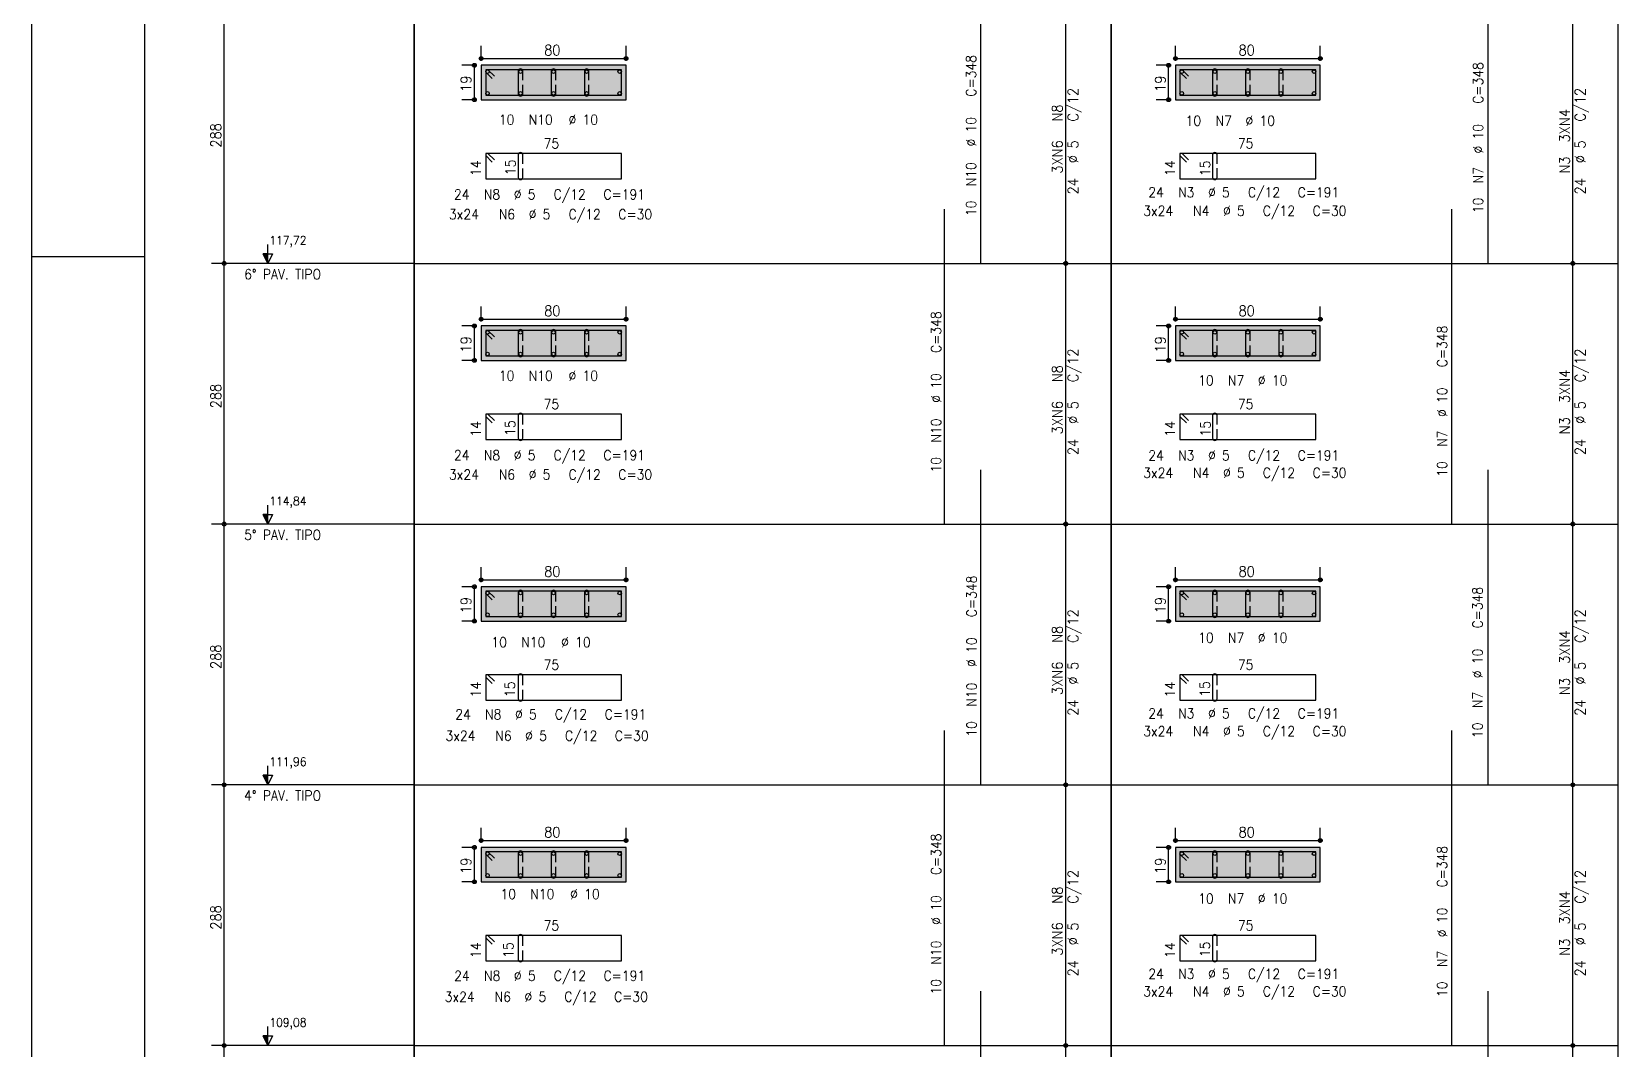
# Model space of a CAD drawing. Extents: x 0 to 119, y 0 to 84.
# Drawn here: x 0 to 35.04, y 41.89 to 64.37 of the extents above; entities that cross this region are included whole.
import ezdxf

# ---------------------------------------------------------------- set-up
doc = ezdxf.new("R2010")
doc.units = 0
for name, color, linetype in [('15', 15, 'Continuous'), ('18', 4, 'Continuous'), ('2', 2, 'Continuous'), ('25', 1, 'Continuous'), ('26', 3, 'Continuous'), ('3', 3, 'Continuous'), ('51', 7, 'Continuous'), ('6', 6, 'Continuous'), ('64', 7, 'Continuous')]:
    doc.layers.add(name, color=color, linetype=linetype)
doc.styles.get("Standard").update_dxf_attribs({"font": 'standard'})

msp = doc.modelspace()

# ---------------------------------------------------------------- linework, layer by layer
at = {"layer": '15', "linetype": 'Continuous'}
for points in [[(8.45007, 65.01376), (8.45007, 59.25376), (23.83837, 59.25376), (23.83837, 65.01376)], [(23.839394, 65.01376), (23.839394, 59.25376), (35.041694, 59.25376), (35.041694, 65.01376)], [(8.45007, 59.25376), (8.45007, 53.49376), (23.83837, 53.49376), (23.83837, 59.25376)], [(23.839394, 59.25376), (23.839394, 53.49376), (35.041694, 53.49376), (35.041694, 59.25376)], [(8.45007, 53.49376), (8.45007, 47.73376), (23.83837, 47.73376), (23.83837, 53.49376)], [(23.839394, 53.49376), (23.839394, 47.73376), (35.041694, 47.73376), (35.041694, 53.49376)], [(8.45007, 47.73376), (8.45007, 41.97376), (23.83837, 41.97376), (23.83837, 47.73376)], [(23.839394, 47.73376), (23.839394, 41.97376), (35.041694, 41.97376), (35.041694, 47.73376)], [(8.45007, 41.97376), (8.45007, 36.21376), (23.83837, 36.21376), (23.83837, 41.97376)], [(23.839394, 41.97376), (23.839394, 36.21376), (35.041694, 36.21376), (35.041694, 41.97376)]]:
    msp.add_lwpolyline(points, dxfattribs=at)
at = {"layer": '18', "linetype": 'Continuous'}
for p, q in [((4.250381, 59.25376), (4.250381, 65.01376)), ((22.83717, 59.25376), (22.83717, 65.01376)), ((34.040494, 59.25376), (34.040494, 65.01376)), ((9.926455, 63.73016), (9.926455, 64.05816)), ((9.926455, 63.78016), (13.126455, 63.78016)), ((13.126455, 63.73016), (13.126455, 64.05816)), ((25.261653, 63.730073), (25.261653, 64.058073)), ((25.261653, 63.780073), (28.461653, 63.780073)), ((28.461653, 63.730073), (28.461653, 64.058073)), ((9.826455, 63.63016), (9.498455, 63.63016)), ((9.776455, 62.87016), (9.776455, 63.63016)), ((10.076455, 63.53016), (10.026455, 63.53016)), ((10.026455, 63.53016), (10.026455, 63.48016)), ((10.076455, 63.53016), (10.026455, 63.53016)), ((10.026455, 63.53016), (10.026455, 63.48016)), ((10.026455, 63.48016), (10.026455, 62.97016)), ((10.026455, 63.48016), (10.167877, 63.338739)), ((10.217877, 63.388739), (10.076455, 63.53016)), ((13.026455, 63.53016), (10.076455, 63.53016)), ((10.746455, 63.50016), (10.746455, 63.00016)), ((10.846455, 63.30016), (10.846455, 63.50016)), ((11.476455, 63.50016), (11.476455, 63.00016)), ((11.576455, 63.30016), (11.576455, 63.50016)), ((12.206455, 63.50016), (12.206455, 63.00016)), ((12.306455, 63.30016), (12.306455, 63.50016)), ((13.026455, 62.97016), (13.026455, 63.53016)), ((25.161653, 63.630073), (24.833653, 63.630073)), ((25.111653, 62.870073), (25.111653, 63.630073)), ((25.411653, 63.530073), (25.361653, 63.530073)), ((25.361653, 63.530073), (25.361653, 63.480073)), ((25.411653, 63.530073), (25.361653, 63.530073)), ((25.361653, 63.530073), (25.361653, 63.480073)), ((25.361653, 63.480073), (25.361653, 62.970073)), ((25.361653, 63.480073), (25.503074, 63.338651)), ((25.553074, 63.388651), (25.411653, 63.530073)), ((28.361653, 63.530073), (25.411653, 63.530073)), ((26.081653, 63.500073), (26.081653, 63.000073)), ((26.181653, 63.300073), (26.181653, 63.500073)), ((26.811653, 63.500073), (26.811653, 63.000073)), ((26.911653, 63.300073), (26.911653, 63.500073)), ((27.541653, 63.500073), (27.541653, 63.000072)), ((27.641653, 63.300073), (27.641653, 63.500073)), ((28.361653, 62.970073), (28.361653, 63.530073)), ((10.846455, 63.00016), (10.846455, 63.20016)), ((11.576455, 63.00016), (11.576455, 63.20016)), ((12.306455, 63.00016), (12.306455, 63.20016)), ((26.181653, 63.000073), (26.181653, 63.200073)), ((26.911653, 63.000073), (26.911653, 63.200073)), ((27.641653, 63.000073), (27.641653, 63.200073)), ((9.826455, 62.87016), (9.498455, 62.87016)), ((10.026455, 62.97016), (13.026455, 62.97016)), ((25.161653, 62.870073), (24.833653, 62.870073)), ((25.361653, 62.970073), (28.361653, 62.970073)), ((8.45007, 59.25376), (3.972381, 59.25376)), ((8.45007, 59.25376), (3.972381, 59.25376)), ((4.250381, 53.49376), (4.250381, 59.25376)), ((22.83717, 53.49376), (22.83717, 59.25376)), ((34.040494, 53.49376), (34.040494, 59.25376)), ((9.926455, 57.97016), (9.926455, 58.29816)), ((13.126455, 57.97016), (13.126455, 58.29816)), ((25.261653, 57.970073), (25.261653, 58.298073)), ((28.461653, 57.970073), (28.461653, 58.298073)), ((9.826455, 57.87016), (9.498455, 57.87016)), ((9.776455, 57.11016), (9.776455, 57.87016)), ((9.926455, 58.02016), (13.126455, 58.02016)), ((25.161653, 57.870073), (24.833653, 57.870073)), ((25.111653, 57.110073), (25.111653, 57.870073)), ((25.261653, 58.020073), (28.461653, 58.020073)), ((10.076455, 57.77016), (10.026455, 57.77016)), ((10.026455, 57.77016), (10.026455, 57.72016)), ((10.076455, 57.77016), (10.026455, 57.77016)), ((10.026455, 57.77016), (10.026455, 57.72016)), ((10.026455, 57.72016), (10.026455, 57.21016)), ((10.026455, 57.72016), (10.167877, 57.578739)), ((10.217877, 57.628739), (10.076455, 57.77016)), ((13.026455, 57.77016), (10.076455, 57.77016)), ((10.746455, 57.74016), (10.746455, 57.24016)), ((10.846455, 57.54016), (10.846455, 57.74016)), ((11.476455, 57.74016), (11.476455, 57.24016)), ((11.576455, 57.54016), (11.576455, 57.74016)), ((12.206455, 57.74016), (12.206455, 57.24016)), ((12.306455, 57.54016), (12.306455, 57.74016)), ((13.026455, 57.21016), (13.026455, 57.77016)), ((25.411653, 57.770073), (25.361653, 57.770073)), ((25.361653, 57.770073), (25.361653, 57.720073)), ((25.411653, 57.770073), (25.361653, 57.770073)), ((25.361653, 57.770073), (25.361653, 57.720073)), ((25.361653, 57.720073), (25.361653, 57.210073)), ((25.361653, 57.720073), (25.503074, 57.578651)), ((25.553074, 57.628651), (25.411653, 57.770073)), ((28.361653, 57.770073), (25.411653, 57.770073)), ((26.081653, 57.740073), (26.081653, 57.240073)), ((26.181653, 57.540073), (26.181653, 57.740073)), ((26.811653, 57.740073), (26.811653, 57.240073)), ((26.911653, 57.540073), (26.911653, 57.740073)), ((27.541653, 57.740073), (27.541653, 57.240073)), ((27.641653, 57.540073), (27.641653, 57.740073)), ((28.361653, 57.210073), (28.361653, 57.770073)), ((10.026455, 57.21016), (13.026455, 57.21016)), ((10.846455, 57.24016), (10.846455, 57.44016)), ((11.576455, 57.24016), (11.576455, 57.44016)), ((12.306455, 57.24016), (12.306455, 57.44016)), ((25.361653, 57.210073), (28.361653, 57.210073)), ((26.181653, 57.240073), (26.181653, 57.440073)), ((26.911653, 57.240073), (26.911653, 57.440073)), ((27.641653, 57.240073), (27.641653, 57.440073)), ((9.826455, 57.11016), (9.498455, 57.11016)), ((25.161653, 57.110073), (24.833653, 57.110073)), ((8.45007, 53.49376), (3.972381, 53.49376)), ((8.45007, 53.49376), (3.972381, 53.49376)), ((4.250381, 47.73376), (4.250381, 53.49376)), ((22.83717, 47.73376), (22.83717, 53.49376)), ((34.040494, 47.73376), (34.040494, 53.49376)), ((9.926455, 52.21016), (9.926455, 52.53816)), ((9.926455, 52.26016), (13.126455, 52.26016)), ((13.126455, 52.21016), (13.126455, 52.53816)), ((25.261653, 52.210073), (25.261653, 52.538073)), ((25.261653, 52.260073), (28.461653, 52.260073)), ((28.461653, 52.210073), (28.461653, 52.538073)), ((9.826455, 52.11016), (9.498455, 52.11016)), ((9.776455, 51.35016), (9.776455, 52.11016)), ((10.076455, 52.01016), (10.026455, 52.01016)), ((10.026455, 52.01016), (10.026455, 51.96016)), ((10.076455, 52.01016), (10.026455, 52.01016)), ((10.026455, 52.01016), (10.026455, 51.96016)), ((10.026455, 51.96016), (10.026455, 51.45016)), ((10.026455, 51.96016), (10.167877, 51.818739)), ((10.217877, 51.868739), (10.076455, 52.01016)), ((13.026455, 52.01016), (10.076455, 52.01016)), ((10.746455, 51.98016), (10.746455, 51.48016)), ((10.846455, 51.78016), (10.846455, 51.98016)), ((11.476455, 51.98016), (11.476455, 51.48016)), ((11.576455, 51.78016), (11.576455, 51.98016)), ((12.206455, 51.98016), (12.206455, 51.48016)), ((12.306455, 51.78016), (12.306455, 51.98016)), ((13.026455, 51.45016), (13.026455, 52.01016)), ((25.161653, 52.110073), (24.833653, 52.110073)), ((25.111653, 51.350072), (25.111653, 52.110073)), ((25.411653, 52.010073), (25.361653, 52.010073)), ((25.361653, 52.010073), (25.361653, 51.960072)), ((25.411653, 52.010073), (25.361653, 52.010073)), ((25.361653, 52.010073), (25.361653, 51.960072)), ((25.361653, 51.960072), (25.361653, 51.450072)), ((25.361653, 51.960072), (25.503074, 51.818651)), ((25.553074, 51.868651), (25.411653, 52.010073)), ((28.361653, 52.010073), (25.411653, 52.010073)), ((26.081653, 51.980073), (26.081653, 51.480073)), ((26.181653, 51.780073), (26.181653, 51.980073)), ((26.811653, 51.980073), (26.811653, 51.480073)), ((26.911653, 51.780073), (26.911653, 51.980073)), ((27.541653, 51.980072), (27.541653, 51.480073)), ((27.641653, 51.780072), (27.641653, 51.980072)), ((28.361653, 51.450072), (28.361653, 52.010073)), ((10.846455, 51.48016), (10.846455, 51.68016)), ((11.576455, 51.48016), (11.576455, 51.68016)), ((12.306455, 51.48016), (12.306455, 51.68016)), ((26.181653, 51.480072), (26.181653, 51.680072)), ((26.911653, 51.480072), (26.911653, 51.680072)), ((27.641653, 51.480073), (27.641653, 51.680073)), ((9.826455, 51.35016), (9.498455, 51.35016)), ((10.026455, 51.45016), (13.026455, 51.45016)), ((25.161653, 51.350072), (24.833653, 51.350072)), ((25.361653, 51.450072), (28.361653, 51.450072)), ((8.45007, 47.73376), (3.972381, 47.73376)), ((8.45007, 47.73376), (3.972381, 47.73376)), ((4.250381, 41.97376), (4.250381, 47.73376)), ((22.83717, 41.97376), (22.83717, 47.73376)), ((34.040494, 41.97376), (34.040494, 47.73376)), ((9.926455, 46.45016), (9.926455, 46.77816)), ((13.126455, 46.45016), (13.126455, 46.77816)), ((25.261653, 46.450073), (25.261653, 46.778073)), ((28.461653, 46.450073), (28.461653, 46.778073)), ((9.826455, 46.35016), (9.498455, 46.35016)), ((9.776455, 45.59016), (9.776455, 46.35016)), ((9.926455, 46.50016), (13.126455, 46.50016)), ((25.161653, 46.350073), (24.833653, 46.350073)), ((25.111653, 45.590073), (25.111653, 46.350073)), ((25.261653, 46.500073), (28.461653, 46.500073)), ((10.076455, 46.25016), (10.026455, 46.25016)), ((10.026455, 46.25016), (10.026455, 46.20016)), ((10.076455, 46.25016), (10.026455, 46.25016)), ((10.026455, 46.25016), (10.026455, 46.20016)), ((10.026455, 46.20016), (10.026455, 45.69016)), ((10.026455, 46.20016), (10.167877, 46.058739)), ((10.217877, 46.108739), (10.076455, 46.25016)), ((13.026455, 46.25016), (10.076455, 46.25016)), ((10.746455, 46.22016), (10.746455, 45.72016)), ((10.846455, 46.02016), (10.846455, 46.22016)), ((10.846455, 45.72016), (10.846455, 45.92016)), ((11.476455, 46.22016), (11.476455, 45.72016)), ((11.576455, 46.02016), (11.576455, 46.22016)), ((11.576455, 45.72016), (11.576455, 45.92016)), ((12.206455, 46.22016), (12.206455, 45.72016)), ((12.306455, 46.02016), (12.306455, 46.22016)), ((12.306455, 45.72016), (12.306455, 45.92016)), ((13.026455, 45.69016), (13.026455, 46.25016)), ((25.411653, 46.250073), (25.361653, 46.250073)), ((25.361653, 46.250073), (25.361653, 46.200073)), ((25.411653, 46.250073), (25.361653, 46.250073)), ((25.361653, 46.250073), (25.361653, 46.200073)), ((25.361653, 46.200073), (25.361653, 45.690072)), ((25.361653, 46.200073), (25.503074, 46.058651)), ((25.553074, 46.108651), (25.411653, 46.250073)), ((28.361653, 46.250073), (25.411653, 46.250073)), ((26.081653, 46.220073), (26.081653, 45.720073)), ((26.181653, 46.020073), (26.181653, 46.220073)), ((26.181653, 45.720073), (26.181653, 45.920073)), ((26.811653, 46.220073), (26.811653, 45.720073)), ((26.911653, 46.020073), (26.911653, 46.220073)), ((26.911653, 45.720073), (26.911653, 45.920073)), ((27.541653, 46.220073), (27.541653, 45.720073)), ((27.641653, 46.020073), (27.641653, 46.220073)), ((27.641653, 45.720073), (27.641653, 45.920072)), ((28.361653, 45.690072), (28.361653, 46.250073)), ((9.826455, 45.59016), (9.498455, 45.59016)), ((10.026455, 45.69016), (13.026455, 45.69016)), ((25.161653, 45.590073), (24.833653, 45.590073)), ((25.361653, 45.690072), (28.361653, 45.690072)), ((8.45007, 41.97376), (3.972381, 41.97376)), ((8.45007, 41.97376), (3.972381, 41.97376)), ((4.250381, 36.21376), (4.250381, 41.97376)), ((22.83717, 36.21376), (22.83717, 41.97376)), ((34.040494, 36.21376), (34.040494, 41.97376))]:
    msp.add_line(p, q, dxfattribs=at)
for centre, radius in [((9.926455, 63.78016), 0.041625), ((9.926455, 63.78016), 0.02075), ((13.126455, 63.78016), 0.041625), ((13.126455, 63.78016), 0.02075), ((25.261653, 63.780073), 0.041625), ((25.261653, 63.780073), 0.02075), ((28.461653, 63.780073), 0.041625), ((28.461653, 63.780073), 0.02075), ((9.776455, 63.63016), 0.041625), ((9.776455, 63.63016), 0.02075), ((25.111653, 63.630073), 0.041625), ((25.111653, 63.630073), 0.02075), ((9.776455, 62.87016), 0.041625), ((9.776455, 62.87016), 0.02075), ((25.111653, 62.870073), 0.041625), ((25.111653, 62.870073), 0.02075), ((4.250381, 59.25376), 0.041625), ((4.250381, 59.25376), 0.041625), ((4.250381, 59.25376), 0.02075), ((4.250381, 59.25376), 0.02075), ((22.83717, 59.25376), 0.041625), ((22.83717, 59.25376), 0.041625), ((22.83717, 59.25376), 0.02075), ((22.83717, 59.25376), 0.02075), ((34.040494, 59.25376), 0.041625), ((34.040494, 59.25376), 0.041625), ((34.040494, 59.25376), 0.02075), ((34.040494, 59.25376), 0.02075), ((9.776455, 57.87016), 0.041625), ((9.776455, 57.87016), 0.02075), ((9.926455, 58.02016), 0.041625), ((9.926455, 58.02016), 0.02075), ((13.126455, 58.02016), 0.041625), ((13.126455, 58.02016), 0.02075), ((25.111653, 57.870073), 0.041625), ((25.111653, 57.870073), 0.02075), ((25.261653, 58.020073), 0.041625), ((25.261653, 58.020073), 0.02075), ((28.461653, 58.020073), 0.041625), ((28.461653, 58.020073), 0.02075), ((9.776455, 57.11016), 0.041625), ((9.776455, 57.11016), 0.02075), ((25.111653, 57.110073), 0.041625), ((25.111653, 57.110073), 0.02075), ((4.250381, 53.49376), 0.041625), ((4.250381, 53.49376), 0.041625), ((4.250381, 53.49376), 0.02075), ((4.250381, 53.49376), 0.02075), ((22.83717, 53.49376), 0.041625), ((22.83717, 53.49376), 0.041625), ((22.83717, 53.49376), 0.02075), ((22.83717, 53.49376), 0.02075), ((34.040494, 53.49376), 0.041625), ((34.040494, 53.49376), 0.041625), ((34.040494, 53.49376), 0.02075), ((34.040494, 53.49376), 0.02075), ((9.926455, 52.26016), 0.041625), ((9.926455, 52.26016), 0.02075), ((13.126455, 52.26016), 0.041625), ((13.126455, 52.26016), 0.02075), ((25.261653, 52.260073), 0.041625), ((25.261653, 52.260073), 0.02075), ((28.461653, 52.260073), 0.041625), ((28.461653, 52.260073), 0.02075), ((9.776455, 52.11016), 0.041625), ((9.776455, 52.11016), 0.02075), ((25.111653, 52.110073), 0.041625), ((25.111653, 52.110073), 0.02075), ((9.776455, 51.35016), 0.041625), ((9.776455, 51.35016), 0.02075), ((25.111653, 51.350072), 0.041625), ((25.111653, 51.350072), 0.02075), ((4.250381, 47.73376), 0.041625), ((4.250381, 47.73376), 0.041625), ((4.250381, 47.73376), 0.02075), ((4.250381, 47.73376), 0.02075), ((22.83717, 47.73376), 0.041625), ((22.83717, 47.73376), 0.041625), ((22.83717, 47.73376), 0.02075), ((22.83717, 47.73376), 0.02075), ((34.040494, 47.73376), 0.041625), ((34.040494, 47.73376), 0.041625), ((34.040494, 47.73376), 0.02075), ((34.040494, 47.73376), 0.02075), ((9.776455, 46.35016), 0.041625), ((9.776455, 46.35016), 0.02075), ((9.926455, 46.50016), 0.041625), ((9.926455, 46.50016), 0.02075), ((13.126455, 46.50016), 0.041625), ((13.126455, 46.50016), 0.02075), ((25.111653, 46.350073), 0.041625), ((25.111653, 46.350073), 0.02075), ((25.261653, 46.500073), 0.041625), ((25.261653, 46.500073), 0.02075), ((28.461653, 46.500073), 0.041625), ((28.461653, 46.500073), 0.02075), ((9.776455, 45.59016), 0.041625), ((9.776455, 45.59016), 0.02075), ((25.111653, 45.590073), 0.041625), ((25.111653, 45.590073), 0.02075), ((4.250381, 41.97376), 0.041625), ((4.250381, 41.97376), 0.041625), ((4.250381, 41.97376), 0.02075), ((4.250381, 41.97376), 0.02075), ((22.83717, 41.97376), 0.041625), ((22.83717, 41.97376), 0.041625), ((22.83717, 41.97376), 0.02075), ((22.83717, 41.97376), 0.02075), ((34.040494, 41.97376), 0.041625), ((34.040494, 41.97376), 0.041625), ((34.040494, 41.97376), 0.02075), ((34.040494, 41.97376), 0.02075)]:
    msp.add_circle(centre, radius, dxfattribs=at)
for centre, start, end in [((10.796455, 63.50016), 0, 180), ((11.526455, 63.50016), 0, 180), ((12.256455, 63.50016), 0, 180), ((26.131653, 63.500073), 0, 180), ((26.861653, 63.500073), 0, 180), ((27.591653, 63.500073), 0, 180), ((10.796455, 63.00016), 180, 0), ((11.526455, 63.00016), 180, 0), ((12.256455, 63.00016), 180, 0), ((26.131653, 63.000073), 180, 0), ((26.861653, 63.000073), 180, 0), ((27.591653, 63.000073), 180, 0), ((10.796455, 57.74016), 0, 180), ((11.526455, 57.74016), 0, 180), ((12.256455, 57.74016), 0, 180), ((26.131653, 57.740073), 0, 180), ((26.861653, 57.740073), 0, 180), ((27.591653, 57.740073), 0, 180), ((10.796455, 57.24016), 180, 0), ((11.526455, 57.24016), 180, 0), ((12.256455, 57.24016), 180, 0), ((26.131653, 57.240073), 180, 0), ((26.861653, 57.240073), 180, 0), ((27.591653, 57.240073), 180, 0), ((10.796455, 51.98016), 0, 180), ((11.526455, 51.98016), 0, 180), ((12.256455, 51.98016), 0, 180), ((26.131653, 51.980073), 0, 180), ((26.861653, 51.980073), 0, 180), ((27.591653, 51.980072), 0, 180), ((10.796455, 51.48016), 180, 0), ((11.526455, 51.48016), 180, 0), ((12.256455, 51.48016), 180, 0), ((26.131653, 51.480072), 180, 0), ((26.861653, 51.480072), 180, 0), ((27.591653, 51.480073), 180, 0), ((10.796455, 46.22016), 0, 180), ((11.526455, 46.22016), 0, 180), ((12.256455, 46.22016), 0, 180), ((26.131653, 46.220073), 0, 180), ((26.861653, 46.220073), 0, 180), ((27.591653, 46.220073), 0, 180), ((10.796455, 45.72016), 180, 0), ((11.526455, 45.72016), 180, 0), ((12.256455, 45.72016), 180, 0), ((26.131653, 45.720073), 180, 0), ((26.861653, 45.720073), 180, 0), ((27.591653, 45.720073), 180, 0)]:
    msp.add_arc(centre, 0.05, start, end, dxfattribs=at)
at = {"layer": '2', "linetype": 'Continuous'}
msp.add_line((2.5, 59.4), (0, 59.4), dxfattribs=at)
msp.add_lwpolyline([(0, 0), (0, 84.1), (118.9, 84.1), (118.9, 0), (0, 0)], dxfattribs=at)
at = {"layer": '25', "linetype": 'Continuous'}
for p, q in [((9.926455, 63.63016), (9.926455, 63.63016)), ((9.926455, 63.63016), (9.926455, 63.63016)), ((13.126455, 63.63016), (13.126455, 63.63016)), ((25.261653, 63.630073), (25.261653, 63.630073)), ((25.261653, 63.630073), (25.261653, 63.630073)), ((28.461653, 63.630073), (28.461653, 63.630073)), ((9.926455, 62.87016), (9.926455, 62.87016)), ((25.261653, 62.870073), (25.261653, 62.870073)), ((8.45007, 59.25376), (8.45007, 59.25376)), ((8.45007, 59.25376), (8.45007, 59.25376)), ((22.83717, 59.25376), (22.83717, 59.25376)), ((22.83717, 59.25376), (22.83717, 59.25376)), ((34.040494, 59.25376), (34.040494, 59.25376)), ((34.040494, 59.25376), (34.040494, 59.25376)), ((9.926455, 57.87016), (9.926455, 57.87016)), ((9.926455, 57.87016), (9.926455, 57.87016)), ((13.126455, 57.87016), (13.126455, 57.87016)), ((25.261653, 57.870073), (25.261653, 57.870073)), ((25.261653, 57.870073), (25.261653, 57.870073)), ((28.461653, 57.870073), (28.461653, 57.870073)), ((9.926455, 57.11016), (9.926455, 57.11016)), ((25.261653, 57.110073), (25.261653, 57.110073)), ((8.45007, 53.49376), (8.45007, 53.49376)), ((8.45007, 53.49376), (8.45007, 53.49376)), ((22.83717, 53.49376), (22.83717, 53.49376)), ((22.83717, 53.49376), (22.83717, 53.49376)), ((34.040494, 53.49376), (34.040494, 53.49376)), ((34.040494, 53.49376), (34.040494, 53.49376)), ((9.926455, 52.11016), (9.926455, 52.11016)), ((9.926455, 52.11016), (9.926455, 52.11016)), ((13.126455, 52.11016), (13.126455, 52.11016)), ((25.261653, 52.110073), (25.261653, 52.110073)), ((25.261653, 52.110073), (25.261653, 52.110073)), ((28.461653, 52.110073), (28.461653, 52.110073)), ((9.926455, 51.35016), (9.926455, 51.35016)), ((25.261653, 51.350072), (25.261653, 51.350072)), ((8.45007, 47.73376), (8.45007, 47.73376)), ((8.45007, 47.73376), (8.45007, 47.73376)), ((22.83717, 47.73376), (22.83717, 47.73376)), ((22.83717, 47.73376), (22.83717, 47.73376)), ((34.040494, 47.73376), (34.040494, 47.73376)), ((34.040494, 47.73376), (34.040494, 47.73376)), ((9.926455, 46.35016), (9.926455, 46.35016)), ((9.926455, 46.35016), (9.926455, 46.35016)), ((13.126455, 46.35016), (13.126455, 46.35016)), ((25.261653, 46.350073), (25.261653, 46.350073)), ((25.261653, 46.350073), (25.261653, 46.350073)), ((28.461653, 46.350073), (28.461653, 46.350073)), ((9.926455, 45.59016), (9.926455, 45.59016)), ((25.261653, 45.590073), (25.261653, 45.590073)), ((8.45007, 41.97376), (8.45007, 41.97376)), ((8.45007, 41.97376), (8.45007, 41.97376)), ((22.83717, 41.97376), (22.83717, 41.97376)), ((22.83717, 41.97376), (22.83717, 41.97376)), ((34.040494, 41.97376), (34.040494, 41.97376)), ((34.040494, 41.97376), (34.040494, 41.97376))]:
    msp.add_line(p, q, dxfattribs=at)
at = {"layer": '26', "linetype": 'Continuous'}
for p, q in [((5.216215, 59.25376), (5.216215, 59.67376)), ((5.216215, 53.49376), (5.216215, 53.91376)), ((5.216215, 47.73376), (5.216215, 48.15376)), ((5.216215, 41.97376), (5.216215, 42.39376))]:
    msp.add_line(p, q, dxfattribs=at)
for points in [[(9.926455, 62.87016), (13.126455, 62.87016), (13.126455, 63.63016), (9.926455, 63.63016), (9.926455, 62.87016)], [(25.261653, 62.870073), (28.461653, 62.870073), (28.461653, 63.630073), (25.261653, 63.630073), (25.261653, 62.870073)], [(5.111215, 59.46376), (5.216215, 59.25376), (5.216215, 59.46376), (5.111215, 59.46376)], [(9.926455, 57.11016), (13.126455, 57.11016), (13.126455, 57.87016), (9.926455, 57.87016), (9.926455, 57.11016)], [(25.261653, 57.110073), (28.461653, 57.110073), (28.461653, 57.870073), (25.261653, 57.870073), (25.261653, 57.110073)], [(5.111215, 53.70376), (5.216215, 53.49376), (5.216215, 53.70376), (5.111215, 53.70376)], [(9.926455, 51.35016), (13.126455, 51.35016), (13.126455, 52.11016), (9.926455, 52.11016), (9.926455, 51.35016)], [(25.261653, 51.350072), (28.461653, 51.350072), (28.461653, 52.110073), (25.261653, 52.110073), (25.261653, 51.350072)], [(5.111215, 47.94376), (5.216215, 47.73376), (5.216215, 47.94376), (5.111215, 47.94376)], [(9.926455, 45.59016), (13.126455, 45.59016), (13.126455, 46.35016), (9.926455, 46.35016), (9.926455, 45.59016)], [(25.261653, 45.590073), (28.461653, 45.590073), (28.461653, 46.350073), (25.261653, 46.350073), (25.261653, 45.590073)], [(5.111215, 42.18376), (5.216215, 41.97376), (5.216215, 42.18376), (5.111215, 42.18376)]]:
    msp.add_lwpolyline(points, dxfattribs=at)
for points in [[(9.926455, 62.87016), (13.126455, 62.87016), (13.126455, 63.63016)], [(9.926455, 62.87016), (13.126455, 63.63016), (9.926455, 63.63016)], [(9.926455, 62.87016), (9.926455, 63.63016), (9.926455, 62.87016)], [(25.261653, 62.870073), (28.461653, 62.870073), (28.461653, 63.630073)], [(25.261653, 62.870073), (28.461653, 63.630073), (25.261653, 63.630073)], [(25.261653, 62.870073), (25.261653, 63.630073), (25.261653, 62.870073)], [(9.926455, 57.11016), (13.126455, 57.11016), (13.126455, 57.87016)], [(9.926455, 57.11016), (13.126455, 57.87016), (9.926455, 57.87016)], [(9.926455, 57.11016), (9.926455, 57.87016), (9.926455, 57.11016)], [(25.261653, 57.110073), (28.461653, 57.110073), (28.461653, 57.870073)], [(25.261653, 57.110073), (28.461653, 57.870073), (25.261653, 57.870073)], [(25.261653, 57.110073), (25.261653, 57.870073), (25.261653, 57.110073)], [(9.926455, 51.35016), (13.126455, 51.35016), (13.126455, 52.11016)], [(9.926455, 51.35016), (13.126455, 52.11016), (9.926455, 52.11016)], [(9.926455, 51.35016), (9.926455, 52.11016), (9.926455, 51.35016)], [(25.261653, 51.350072), (28.461653, 51.350072), (28.461653, 52.110073)], [(25.261653, 51.350072), (28.461653, 52.110073), (25.261653, 52.110073)], [(25.261653, 51.350072), (25.261653, 52.110073), (25.261653, 51.350072)], [(9.926455, 45.59016), (13.126455, 45.59016), (13.126455, 46.35016)], [(9.926455, 45.59016), (13.126455, 46.35016), (9.926455, 46.35016)], [(9.926455, 45.59016), (9.926455, 46.35016), (9.926455, 45.59016)], [(25.261653, 45.590073), (28.461653, 45.590073), (28.461653, 46.350073)], [(25.261653, 45.590073), (28.461653, 46.350073), (25.261653, 46.350073)], [(25.261653, 45.590073), (25.261653, 46.350073), (25.261653, 45.590073)]]:
    msp.add_solid(points, dxfattribs=at)
at = {"layer": '3', "linetype": 'Continuous'}
for points in [[(117.9, 1), (2.499999, 1), (2.499999, 83.1), (117.9, 83.1), (117.9, 1)], [(9.926455, 62.87016), (13.126455, 62.87016), (13.126455, 63.63016), (9.926455, 63.63016), (9.926455, 62.87016)], [(25.261653, 62.870073), (28.461653, 62.870073), (28.461653, 63.630073), (25.261653, 63.630073), (25.261653, 62.870073)], [(9.926455, 57.11016), (13.126455, 57.11016), (13.126455, 57.87016), (9.926455, 57.87016), (9.926455, 57.11016)], [(25.261653, 57.110073), (28.461653, 57.110073), (28.461653, 57.870073), (25.261653, 57.870073), (25.261653, 57.110073)], [(9.926455, 51.35016), (13.126455, 51.35016), (13.126455, 52.11016), (9.926455, 52.11016), (9.926455, 51.35016)], [(25.261653, 51.350072), (28.461653, 51.350072), (28.461653, 52.110073), (25.261653, 52.110073), (25.261653, 51.350072)], [(9.926455, 45.59016), (13.126455, 45.59016), (13.126455, 46.35016), (9.926455, 46.35016), (9.926455, 45.59016)], [(25.261653, 45.590073), (28.461653, 45.590073), (28.461653, 46.350073), (25.261653, 46.350073), (25.261653, 45.590073)]]:
    msp.add_lwpolyline(points, dxfattribs=at)
at = {"layer": '51', "linetype": 'Continuous'}
for p, q in [((5.118382, 59.449426), (5.216215, 59.449426)), ((5.12555, 59.435091), (5.216215, 59.435091)), ((5.132717, 59.420756), (5.216215, 59.420756)), ((5.139884, 59.406421), (5.216215, 59.406421)), ((5.147052, 59.392087), (5.216215, 59.392087)), ((5.154219, 59.377752), (5.216215, 59.377752)), ((5.161387, 59.363417), (5.216215, 59.363417)), ((5.168554, 59.349082), (5.216215, 59.349082)), ((5.175721, 59.334747), (5.216215, 59.334747)), ((5.182889, 59.320413), (5.216215, 59.320413)), ((5.190056, 59.306078), (5.216215, 59.306078)), ((5.197223, 59.291743), (5.216215, 59.291743)), ((5.204391, 59.277408), (5.216215, 59.277408)), ((5.211558, 59.263074), (5.216215, 59.263074)), ((5.118382, 53.689426), (5.216215, 53.689426)), ((5.12555, 53.675091), (5.216215, 53.675091)), ((5.132717, 53.660756), (5.216215, 53.660756)), ((5.139884, 53.646421), (5.216215, 53.646421)), ((5.147052, 53.632087), (5.216215, 53.632087)), ((5.154219, 53.617752), (5.216215, 53.617752)), ((5.161387, 53.603417), (5.216215, 53.603417)), ((5.168554, 53.589082), (5.216215, 53.589082)), ((5.175721, 53.574747), (5.216215, 53.574747)), ((5.182889, 53.560413), (5.216215, 53.560413)), ((5.190056, 53.546078), (5.216215, 53.546078)), ((5.197223, 53.531743), (5.216215, 53.531743)), ((5.204391, 53.517408), (5.216215, 53.517408)), ((5.211558, 53.503074), (5.216215, 53.503074)), ((5.118382, 47.929426), (5.216215, 47.929426)), ((5.12555, 47.915091), (5.216215, 47.915091)), ((5.132717, 47.900756), (5.216215, 47.900756)), ((5.139884, 47.886421), (5.216215, 47.886421)), ((5.147052, 47.872087), (5.216215, 47.872087)), ((5.154219, 47.857752), (5.216215, 47.857752)), ((5.161387, 47.843417), (5.216215, 47.843417)), ((5.168554, 47.829082), (5.216215, 47.829082)), ((5.175721, 47.814747), (5.216215, 47.814747)), ((5.182889, 47.800413), (5.216215, 47.800413)), ((5.190056, 47.786078), (5.216215, 47.786078)), ((5.197223, 47.771743), (5.216215, 47.771743)), ((5.204391, 47.757408), (5.216215, 47.757408)), ((5.211558, 47.743074), (5.216215, 47.743074)), ((5.118382, 42.169426), (5.216215, 42.169426)), ((5.12555, 42.155091), (5.216215, 42.155091)), ((5.132717, 42.140756), (5.216215, 42.140756)), ((5.139884, 42.126421), (5.216215, 42.126421)), ((5.147052, 42.112087), (5.216215, 42.112087)), ((5.154219, 42.097752), (5.216215, 42.097752)), ((5.161387, 42.083417), (5.216215, 42.083417)), ((5.168554, 42.069082), (5.216215, 42.069082)), ((5.175721, 42.054747), (5.216215, 42.054747)), ((5.182889, 42.040413), (5.216215, 42.040413)), ((5.190056, 42.026078), (5.216215, 42.026078)), ((5.197223, 42.011743), (5.216215, 42.011743)), ((5.204391, 41.997408), (5.216215, 41.997408)), ((5.211558, 41.983074), (5.216215, 41.983074))]:
    msp.add_line(p, q, dxfattribs=at)
for points in [[(5.111215, 59.46376), (5.321215, 59.46376), (5.216215, 59.25376), (5.111215, 59.46376)], [(5.111215, 53.70376), (5.321215, 53.70376), (5.216215, 53.49376), (5.111215, 53.70376)], [(5.111215, 47.94376), (5.321215, 47.94376), (5.216215, 47.73376), (5.111215, 47.94376)], [(5.111215, 42.18376), (5.321215, 42.18376), (5.216215, 41.97376), (5.111215, 42.18376)]]:
    msp.add_lwpolyline(points, dxfattribs=at)
for centre in [(10.066455, 63.49016), (10.796455, 63.49016), (11.526455, 63.49016), (12.256455, 63.49016), (12.986455, 63.49016), (25.401653, 63.490073), (26.131653, 63.490073), (26.861653, 63.490073), (27.591653, 63.490073), (28.321653, 63.490073), (10.066455, 63.01016), (10.796455, 63.01016), (11.526455, 63.01016), (12.256455, 63.01016), (12.986455, 63.01016), (25.401653, 63.010073), (26.131653, 63.010073), (26.861653, 63.010073), (27.591653, 63.010073), (28.321653, 63.010073), (10.066455, 57.73016), (10.796455, 57.73016), (11.526455, 57.73016), (12.256455, 57.73016), (12.986455, 57.73016), (25.401653, 57.730073), (26.131653, 57.730073), (26.861653, 57.730073), (27.591653, 57.730073), (28.321653, 57.730073), (10.066455, 57.25016), (10.796455, 57.25016), (11.526455, 57.25016), (12.256455, 57.25016), (12.986455, 57.25016), (25.401653, 57.250073), (26.131653, 57.250073), (26.861653, 57.250073), (27.591653, 57.250073), (28.321653, 57.250073), (10.066455, 51.97016), (10.796455, 51.97016), (11.526455, 51.97016), (12.256455, 51.97016), (12.986455, 51.97016), (25.401653, 51.970073), (26.131653, 51.970073), (26.861653, 51.970073), (27.591653, 51.970073), (28.321653, 51.970073), (10.066455, 51.49016), (10.796455, 51.49016), (11.526455, 51.49016), (12.256455, 51.49016), (12.986455, 51.49016), (25.401653, 51.490072), (26.131653, 51.490072), (26.861653, 51.490072), (27.591653, 51.490072), (28.321653, 51.490072), (10.066455, 46.21016), (10.796455, 46.21016), (11.526455, 46.21016), (12.256455, 46.21016), (12.986455, 46.21016), (25.401653, 46.210073), (26.131653, 46.210073), (26.861653, 46.210073), (27.591653, 46.210073), (28.321653, 46.210073), (10.066455, 45.73016), (10.796455, 45.73016), (11.526455, 45.73016), (12.256455, 45.73016), (12.986455, 45.73016), (25.401653, 45.730073), (26.131653, 45.730073), (26.861653, 45.730073), (27.591653, 45.730073), (28.321653, 45.730073)]:
    msp.add_circle(centre, 0.04, dxfattribs=at)
at = {"layer": '6', "linetype": 'Continuous'}
for p, q in [((8.45007, 6.295739), (8.45007, 78.909078)), ((23.83837, 6.295739), (23.83837, 78.909078)), ((23.839394, 6.295739), (23.839394, 78.909078)), ((35.041694, 6.295739), (35.041694, 78.909078))]:
    msp.add_line(p, q, dxfattribs=at)
at = {"layer": '64', "linetype": 'Continuous'}
for p, q in [((20.96207, 59.25376), (20.96207, 66.21376)), ((32.165494, 59.25376), (32.165494, 66.21376)), ((10.076455, 61.68336), (10.026455, 61.68336)), ((10.026455, 61.68336), (10.026455, 61.63336)), ((10.076455, 61.68336), (10.026455, 61.68336)), ((10.026455, 61.68336), (10.026455, 61.63336)), ((10.217877, 61.541939), (10.076455, 61.68336)), ((13.026455, 61.68336), (10.076455, 61.68336)), ((13.026455, 61.12336), (13.026455, 61.68336)), ((25.411653, 61.683448), (25.361653, 61.683448)), ((25.361653, 61.683448), (25.361653, 61.633448)), ((25.411653, 61.683448), (25.361653, 61.683448)), ((25.361653, 61.683448), (25.361653, 61.633448)), ((25.553074, 61.542026), (25.411653, 61.683448)), ((28.361653, 61.683448), (25.411653, 61.683448)), ((28.361653, 61.123448), (28.361653, 61.683448)), ((10.026455, 61.63336), (10.026455, 61.12336)), ((10.026455, 61.63336), (10.167877, 61.491939)), ((10.746455, 61.65336), (10.746455, 61.15336)), ((10.846455, 61.45336), (10.846455, 61.65336)), ((10.846455, 61.15336), (10.846455, 61.35336)), ((25.361653, 61.633448), (25.361653, 61.123448)), ((25.361653, 61.633448), (25.503074, 61.492026)), ((26.081653, 61.653448), (26.081653, 61.153448)), ((26.181653, 61.453448), (26.181653, 61.653448)), ((26.181653, 61.153448), (26.181653, 61.353448)), ((10.026455, 61.12336), (13.026455, 61.12336)), ((25.361653, 61.123448), (28.361653, 61.123448)), ((20.16207, 53.49376), (20.16207, 60.45376)), ((31.365494, 53.49376), (31.365494, 60.45376)), ((10.076455, 55.92336), (10.026455, 55.92336)), ((10.026455, 55.92336), (10.026455, 55.87336)), ((10.076455, 55.92336), (10.026455, 55.92336)), ((10.026455, 55.92336), (10.026455, 55.87336)), ((10.026455, 55.87336), (10.026455, 55.36336)), ((10.026455, 55.87336), (10.167877, 55.731939)), ((10.217877, 55.781939), (10.076455, 55.92336)), ((13.026455, 55.92336), (10.076455, 55.92336)), ((10.746455, 55.89336), (10.746455, 55.39336)), ((10.846455, 55.69336), (10.846455, 55.89336)), ((13.026455, 55.36336), (13.026455, 55.92336)), ((25.411653, 55.923448), (25.361653, 55.923448)), ((25.361653, 55.923448), (25.361653, 55.873448)), ((25.411653, 55.923448), (25.361653, 55.923448)), ((25.361653, 55.923448), (25.361653, 55.873448)), ((25.361653, 55.873448), (25.361653, 55.363448)), ((25.361653, 55.873448), (25.503074, 55.732026)), ((25.553074, 55.782026), (25.411653, 55.923448)), ((28.361653, 55.923448), (25.411653, 55.923448)), ((26.081653, 55.893448), (26.081653, 55.393448)), ((26.181653, 55.693448), (26.181653, 55.893448)), ((28.361653, 55.363448), (28.361653, 55.923448)), ((10.846455, 55.39336), (10.846455, 55.59336)), ((26.181653, 55.393448), (26.181653, 55.593448)), ((10.026455, 55.36336), (13.026455, 55.36336)), ((25.361653, 55.363448), (28.361653, 55.363448)), ((20.96207, 47.73376), (20.96207, 54.69376)), ((32.165494, 47.73376), (32.165494, 54.69376)), ((10.076455, 50.16336), (10.026455, 50.16336)), ((10.026455, 50.16336), (10.026455, 50.11336)), ((10.076455, 50.16336), (10.026455, 50.16336)), ((10.026455, 50.16336), (10.026455, 50.11336)), ((10.026455, 50.11336), (10.026455, 49.60336)), ((10.026455, 50.11336), (10.167877, 49.971939)), ((10.217877, 50.021939), (10.076455, 50.16336)), ((13.026455, 50.16336), (10.076455, 50.16336)), ((10.746455, 50.13336), (10.746455, 49.63336)), ((10.846455, 49.93336), (10.846455, 50.13336)), ((13.026455, 49.60336), (13.026455, 50.16336)), ((25.411653, 50.163448), (25.361653, 50.163448)), ((25.361653, 50.163448), (25.361653, 50.113448)), ((25.411653, 50.163448), (25.361653, 50.163448)), ((25.361653, 50.163448), (25.361653, 50.113448)), ((25.361653, 50.113448), (25.361653, 49.603448)), ((25.361653, 50.113448), (25.503074, 49.972026)), ((25.553074, 50.022026), (25.411653, 50.163448)), ((28.361653, 50.163448), (25.411653, 50.163448)), ((26.081653, 50.133448), (26.081653, 49.633448)), ((26.181653, 49.933448), (26.181653, 50.133448)), ((28.361653, 49.603448), (28.361653, 50.163448)), ((10.846455, 49.63336), (10.846455, 49.83336)), ((26.181653, 49.633448), (26.181653, 49.833448)), ((10.026455, 49.60336), (13.026455, 49.60336)), ((25.361653, 49.603448), (28.361653, 49.603448)), ((20.16207, 41.97376), (20.16207, 48.93376)), ((31.365494, 41.97376), (31.365494, 48.93376)), ((10.076455, 44.40336), (10.026455, 44.40336)), ((10.026455, 44.40336), (10.026455, 44.35336)), ((10.076455, 44.40336), (10.026455, 44.40336)), ((10.026455, 44.40336), (10.026455, 44.35336)), ((10.026455, 44.35336), (10.026455, 43.84336)), ((10.026455, 44.35336), (10.167877, 44.211939)), ((10.217877, 44.261939), (10.076455, 44.40336)), ((13.026455, 44.40336), (10.076455, 44.40336)), ((10.746455, 44.37336), (10.746455, 43.87336)), ((10.846455, 44.17336), (10.846455, 44.37336)), ((13.026455, 43.84336), (13.026455, 44.40336)), ((25.411653, 44.403448), (25.361653, 44.403448)), ((25.361653, 44.403448), (25.361653, 44.353448)), ((25.411653, 44.403448), (25.361653, 44.403448)), ((25.361653, 44.403448), (25.361653, 44.353448)), ((25.361653, 44.353448), (25.361653, 43.843448)), ((25.361653, 44.353448), (25.503074, 44.212026)), ((25.553074, 44.262026), (25.411653, 44.403448)), ((28.361653, 44.403448), (25.411653, 44.403448)), ((26.081653, 44.373448), (26.081653, 43.873448)), ((26.181653, 44.173448), (26.181653, 44.373448)), ((28.361653, 43.843448), (28.361653, 44.403448)), ((10.026455, 43.84336), (13.026455, 43.84336)), ((10.846455, 43.87336), (10.846455, 44.07336)), ((25.361653, 43.843448), (28.361653, 43.843448)), ((26.181653, 43.873448), (26.181653, 44.073448)), ((20.96207, 36.21376), (20.96207, 43.17376)), ((32.165494, 36.21376), (32.165494, 43.17376))]:
    msp.add_line(p, q, dxfattribs=at)
for centre, start, end in [((10.796455, 61.65336), 0, 180), ((26.131653, 61.653448), 0, 180), ((10.796455, 61.15336), 180, 0), ((26.131653, 61.153448), 180, 0), ((10.796455, 55.89336), 0, 180), ((26.131653, 55.893448), 0, 180), ((10.796455, 55.39336), 180, 0), ((26.131653, 55.393448), 180, 0), ((10.796455, 50.13336), 0, 180), ((26.131653, 50.133448), 0, 180), ((10.796455, 49.63336), 180, 0), ((26.131653, 49.633448), 180, 0), ((10.796455, 44.37336), 0, 180), ((26.131653, 44.373448), 0, 180), ((10.796455, 43.87336), 180, 0), ((26.131653, 43.873448), 180, 0)]:
    msp.add_arc(centre, 0.05, start, end, dxfattribs=at)

# ---------------------------------------------------------------- texts
at = {"layer": '2', "linetype": 'Continuous'}
for s, height, p in [('9', 0.001, (23.83737, 59.25376)), ('9', 0.001, (35.040694, 59.25376)), ('6%%D PAV. TIPO', 0.22, (4.691633, 58.904756)), ('5%%D PAV. TIPO', 0.22, (4.691633, 53.144756)), ('8', 0.001, (23.83737, 53.49376)), ('8', 0.001, (35.040694, 53.49376)), ('7', 0.001, (23.83737, 47.73376)), ('7', 0.001, (35.040694, 47.73376)), ('4%%D PAV. TIPO', 0.22, (4.691633, 47.384756)), ('6', 0.001, (23.83737, 41.97376)), ('6', 0.001, (35.040694, 41.97376))]:
    msp.add_text(s, height=height, dxfattribs=at).set_placement(p)
at = {"layer": '25', "linetype": 'Continuous'}
for s, height, p in [('80', 0.23, (11.319455, 63.84916)), ('80', 0.23, (26.654653, 63.849073)), ('10', 0.22, (10.316455, 62.318785)), ('N10', 0.22, (10.976455, 62.318785)), ('%%C 10', 0.22, (11.856455, 62.318785)), ('10', 0.22, (25.486653, 62.293448)), ('N7', 0.22, (26.146653, 62.293448)), ('%%C 10', 0.22, (26.806653, 62.293448)), ('80', 0.23, (11.319455, 58.08916)), ('80', 0.23, (26.654653, 58.089073)), ('10', 0.22, (10.316455, 56.660565)), ('N10', 0.22, (10.976455, 56.660565)), ('%%C 10', 0.22, (11.856455, 56.660565)), ('10', 0.22, (25.761653, 56.558398)), ('N7', 0.22, (26.421653, 56.558398)), ('%%C 10', 0.22, (27.081653, 56.558398)), ('80', 0.23, (11.319455, 52.32916)), ('80', 0.23, (26.654653, 52.329073)), ('10', 0.22, (10.151455, 50.773535)), ('N10', 0.22, (10.811455, 50.773535)), ('%%C 10', 0.22, (11.691455, 50.773535)), ('10', 0.22, (25.761653, 50.872282)), ('N7', 0.22, (26.421653, 50.872282)), ('%%C 10', 0.22, (27.081653, 50.872282)), ('80', 0.23, (11.319455, 46.56916)), ('80', 0.23, (26.654653, 46.569073)), ('10', 0.22, (10.352306, 45.206081)), ('N10', 0.22, (11.012306, 45.206081)), ('%%C 10', 0.22, (11.892306, 45.206081)), ('10', 0.22, (25.761653, 45.108596)), ('N7', 0.22, (26.421653, 45.108596)), ('%%C 10', 0.22, (27.081653, 45.108596))]:
    msp.add_text(s, height=height, dxfattribs=at).set_placement(p)
for s, p in [('19', (9.707455, 63.04316)), ('C/12', (23.11317, 62.38676)), ('19', (25.042653, 63.043073)), ('C/12', (34.316494, 62.38676)), ('N8', (22.76817, 62.38676)), ('3XN4', (33.971494, 61.92676)), ('288', (4.181381, 61.81176)), ('3XN6', (22.76817, 61.23676)), ('%%C 5', (23.11317, 61.46676)), ('%%C 5', (34.316494, 61.46676)), ('N3', (33.971494, 61.23676)), ('24', (23.11317, 60.77676)), ('24', (34.316494, 60.77676)), ('19', (9.707455, 57.28316)), ('19', (25.042653, 57.283073)), ('C/12', (23.11317, 56.62676)), ('C/12', (34.316494, 56.62676)), ('N8', (22.76817, 56.62676)), ('3XN4', (33.971494, 56.16676)), ('288', (4.181381, 56.05176)), ('3XN6', (22.76817, 55.47676)), ('%%C 5', (23.11317, 55.70676)), ('%%C 5', (34.316494, 55.70676)), ('N3', (33.971494, 55.47676)), ('24', (23.11317, 55.01676)), ('24', (34.316494, 55.01676)), ('19', (9.707455, 51.52316)), ('C/12', (23.11317, 50.86676)), ('19', (25.042653, 51.523073)), ('C/12', (34.316494, 50.86676)), ('N8', (22.76817, 50.86676)), ('3XN4', (33.971494, 50.40676)), ('288', (4.181381, 50.29176)), ('3XN6', (22.76817, 49.71676)), ('%%C 5', (23.11317, 49.94676)), ('%%C 5', (34.316494, 49.94676)), ('N3', (33.971494, 49.71676)), ('24', (23.11317, 49.25676)), ('24', (34.316494, 49.25676)), ('19', (9.707455, 45.76316)), ('19', (25.042653, 45.763073)), ('C/12', (23.11317, 45.10676)), ('C/12', (34.316494, 45.10676)), ('N8', (22.76817, 45.10676)), ('3XN4', (33.971494, 44.64676)), ('288', (4.181381, 44.53176)), ('3XN6', (22.76817, 43.95676)), ('%%C 5', (23.11317, 44.18676)), ('%%C 5', (34.316494, 44.18676)), ('N3', (33.971494, 43.95676)), ('24', (23.11317, 43.49676)), ('24', (34.316494, 43.49676))]:
    msp.add_text(s, height=0.23, rotation=90, dxfattribs=at).set_placement(p)
at = {"layer": '26', "linetype": 'Continuous'}
for s, p in [('C=348', (20.856802, 62.936609)), ('C=348', (32.056061, 62.780911)), ('%%C 10', (20.856802, 61.836609)), ('%%C 10', (32.056061, 61.680911)), ('14', (9.916455, 61.18336)), ('15', (10.685034, 61.202702)), ('N10', (20.856802, 60.956609)), ('14', (25.251653, 61.183448)), ('15', (26.027478, 61.182015)), ('N7', (32.056061, 61.020911)), ('10', (32.056061, 60.360911)), ('10', (20.856802, 60.296609)), ('C=348', (20.084606, 57.273837)), ('C=348', (31.26158, 56.958857)), ('%%C 10', (20.084606, 56.173837)), ('%%C 10', (31.26158, 55.858857)), ('14', (9.916455, 55.42336)), ('15', (10.678194, 55.440789)), ('N10', (20.084606, 55.293837)), ('14', (25.251653, 55.423448)), ('15', (26.035954, 55.427739)), ('N7', (31.26158, 55.198857)), ('10', (20.084606, 54.633837)), ('10', (31.26158, 54.538857)), ('C=348', (20.868502, 51.435566)), ('C=348', (32.043647, 51.186458)), ('%%C 10', (20.868502, 50.335566)), ('%%C 10', (32.043647, 50.086458)), ('14', (9.916455, 49.66336)), ('15', (10.669967, 49.67171)), ('N10', (20.868502, 49.455566)), ('14', (25.251653, 49.663448)), ('15', (26.021038, 49.677546)), ('N7', (32.043647, 49.426458)), ('10', (20.868502, 48.795566)), ('10', (32.043647, 48.766458)), ('C=348', (20.084606, 45.737694)), ('C=348', (31.26158, 45.463715)), ('%%C 10', (20.084606, 44.637694)), ('%%C 10', (31.26158, 44.363715)), ('14', (9.916455, 43.90336)), ('15', (10.639245, 43.909593)), ('N10', (20.084606, 43.757694)), ('14', (25.251653, 43.903448)), ('15', (26.024138, 43.921741)), ('N7', (31.26158, 43.703715)), ('10', (20.084606, 43.097694)), ('10', (31.26158, 43.043715))]:
    msp.add_text(s, height=0.22, rotation=90, dxfattribs=at).set_placement(p)
for s, p in [('75', (11.306455, 61.79336)), ('75', (26.641653, 61.793448)), ('C/12', (26.861653, 60.712993)), ('24', (9.326455, 60.667716)), ('N8', (9.986455, 60.667716)), ('%%C 5', (10.646455, 60.667716)), ('C/12', (11.526455, 60.667716)), ('C=191', (12.626455, 60.667716)), ('24', (24.661653, 60.712993)), ('N3', (25.321653, 60.712993)), ('%%C 5', (25.981653, 60.712993)), ('C=191', (27.961653, 60.712993)), ('3x24', (9.216455, 60.227584)), ('N6', (10.316455, 60.227584)), ('%%C 5', (10.976455, 60.227584)), ('C/12', (11.856455, 60.227584)), ('C=30', (12.956455, 60.227584)), ('3x24', (24.551653, 60.304471)), ('N4', (25.651653, 60.304471)), ('%%C 5', (26.311653, 60.304471)), ('C/12', (27.191653, 60.304471)), ('C=30', (28.291653, 60.304471)), ('75', (11.306455, 56.03336)), ('75', (26.641653, 56.033448)), ('24', (9.326455, 54.905664)), ('N8', (9.986455, 54.905664)), ('%%C 5', (10.646455, 54.905664)), ('C/12', (11.526455, 54.905664)), ('C=191', (12.626455, 54.905664)), ('24', (24.661653, 54.901185)), ('N3', (25.321653, 54.901185)), ('%%C 5', (25.981653, 54.901185)), ('C/12', (26.861653, 54.901185)), ('C=191', (27.961653, 54.901185)), ('3x24', (9.216455, 54.477934)), ('N6', (10.316455, 54.477934)), ('%%C 5', (10.976455, 54.477934)), ('C/12', (11.856455, 54.477934)), ('C=30', (12.956455, 54.477934)), ('3x24', (24.551653, 54.515786)), ('N4', (25.651653, 54.515786)), ('%%C 5', (26.311653, 54.515786)), ('C/12', (27.191653, 54.515786)), ('C=30', (28.291653, 54.515786)), ('75', (11.306455, 50.27336)), ('75', (26.641653, 50.273448)), ('C/12', (11.553815, 49.17877)), ('24', (24.661653, 49.199652)), ('N3', (25.321653, 49.199652)), ('%%C 5', (25.981653, 49.199652)), ('C/12', (26.861653, 49.199652)), ('C=191', (27.961653, 49.199652)), ('24', (9.353815, 49.17877)), ('N8', (10.013815, 49.17877)), ('%%C 5', (10.673815, 49.17877)), ('C=191', (12.653815, 49.17877)), ('C/12', (27.191653, 48.806546)), ('3x24', (9.138594, 48.704682)), ('N6', (10.238594, 48.704682)), ('%%C 5', (10.898594, 48.704682)), ('C/12', (11.778594, 48.704682)), ('C=30', (12.878594, 48.704682)), ('3x24', (24.551653, 48.806546)), ('N4', (25.651653, 48.806546)), ('%%C 5', (26.311653, 48.806546)), ('C=30', (28.291653, 48.806546)), ('75', (11.306455, 44.51336)), ('75', (26.641653, 44.513448)), ('24', (9.330042, 43.401651)), ('N8', (9.990042, 43.401651)), ('%%C 5', (10.650042, 43.401651)), ('C/12', (11.530042, 43.401651)), ('C=191', (12.630042, 43.401651)), ('24', (24.661653, 43.443675)), ('N3', (25.321653, 43.443675)), ('%%C 5', (25.981653, 43.443675)), ('C/12', (26.861653, 43.443675)), ('C=191', (27.961653, 43.443675)), ('3x24', (9.122801, 42.938766)), ('N6', (10.222801, 42.938766)), ('%%C 5', (10.882801, 42.938766)), ('C/12', (11.762801, 42.938766)), ('C=30', (12.862801, 42.938766)), ('3x24', (24.551653, 43.058276)), ('N4', (25.651653, 43.058276)), ('%%C 5', (26.311653, 43.058276)), ('C/12', (27.191653, 43.058276)), ('C=30', (28.291653, 43.058276))]:
    msp.add_text(s, height=0.22, dxfattribs=at).set_placement(p)
at = {"layer": '3', "linetype": 'Continuous'}
for p in [(23.83817, 62.13226), (35.041494, 62.13226), (23.83817, 56.37226), (35.041494, 56.37226), (23.83817, 50.61226), (35.041494, 50.61226), (23.83817, 44.85226), (35.041494, 44.85226)]:
    msp.add_text('288', height=0.001, rotation=90, dxfattribs=at).set_placement(p)
at = {"layer": '51', "linetype": 'Continuous'}
for s, p in [('117,72', (5.250778, 59.667482)), ('114,84', (5.250778, 53.907482)), ('111,96', (5.250778, 48.147482)), ('109,08', (5.250778, 42.387482))]:
    msp.add_text(s, height=0.19, dxfattribs=at).set_placement(p)

doc.saveas('drawing.dxf')
